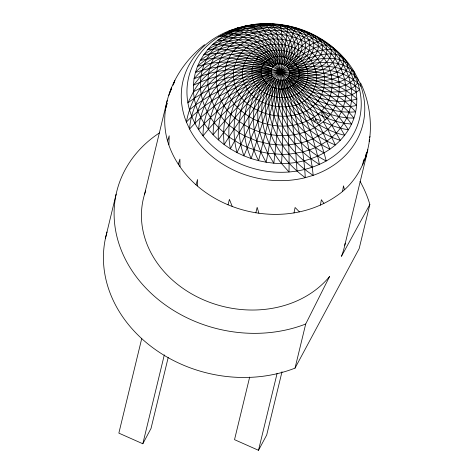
<?xml version="1.0" encoding="UTF-8"?>
<svg xmlns="http://www.w3.org/2000/svg" width="474" height="474" viewBox="0 0 474 474"><rect width="100%" height="100%" fill="white"/><g stroke="black" fill="none" stroke-linecap="round" stroke-linejoin="round"><path stroke-width="0.71" d="M292.588 61.596C276.324 46.636 247.724 67.9 268.456 84.485C284.453 98.177 311.785 78.139 292.588 61.596C307.395 44.876 291.925 24.992 272.55 24.085C280.809 38.145 278.647 56.098 280.412 71.835C279.749 102.372 277.403 132.862 273.83 163.186L266.175 162.244L258.603 160.698L251.173 158.565L243.95 155.863L237.006 152.616L230.394 148.848L224.178 144.6L218.407 139.901L213.134 134.8L208.406 129.337L204.264 123.56L200.745 117.522L197.883 111.272L195.697 104.873L194.204 98.373L193.428 91.838L193.368 85.314L194.026 78.868L195.395 72.552L197.468 66.419L200.224 60.53L203.636 54.931L207.677 49.675L212.305 44.805L217.489 40.367L223.183 36.391L229.327 32.925L235.88 29.998L242.771 27.622L249.952 25.833L259.61 25.833L266.607 25.288L280.786 25.904L294.804 28.766L301.594 31.006L308.159 33.767L320.388 40.734L325.946 44.882L335.699 54.32L339.811 59.534L343.366 65.009L346.322 70.703L348.663 76.563L350.369 82.541L351.418 88.585L351.809 94.64L351.53 100.654L350.588 106.567L348.994 112.338L346.755 117.913L343.899 123.24L340.445 128.27L336.421 132.963L331.871 137.276L326.835 141.175L321.342 144.623L315.459 147.592L309.226 150.045L302.708 151.976L289.016 154.186L281.971 154.441L267.786 153.262L260.771 151.828L247.203 147.349L240.768 144.345L228.889 136.921L218.662 127.844L214.289 122.784L210.45 117.433L207.191 111.846L204.543 106.058L202.517 100.133L201.136 94.113L200.419 88.057L200.36 82.02L200.97 76.047L202.238 70.199L204.158 64.523L206.705 59.066L209.869 53.882L213.608 49.012L217.898 44.503L222.703 40.391L227.97 36.717L233.664 33.506L239.726 30.792L246.113 28.594L259.61 25.833L268.314 27.391L274.772 27.415L287.677 29.003L294.016 30.561L306.192 35.117L311.922 38.086L322.409 45.249L331.302 53.858L335.047 58.604L340.984 68.789L343.117 74.134L344.669 79.585L345.629 85.095L345.984 90.611L345.73 96.092L344.871 101.489L343.419 106.751L341.381 111.828L338.774 116.681L335.628 121.267L327.812 129.485L323.215 133.034L312.852 138.882L307.17 141.122L301.221 142.881L288.743 144.896L282.32 145.133L269.386 144.055L256.718 140.944L244.762 135.919L239.18 132.744L229.061 125.189L224.611 120.882L217.122 111.396L214.153 106.295L209.887 95.618L208.631 90.131L207.973 84.615L207.92 79.105L208.477 73.666L209.632 68.333L211.386 63.155L213.709 58.184L216.588 53.455L220.001 49.018L223.912 44.906L233.089 37.807L238.28 34.88L249.632 30.407L255.687 28.896L268.314 27.391C279.524 30.336 289.851 39.863 289.359 52.158C288.856 62.704 281.378 70.62 275.187 78.441C258.253 100.553 243.31 124.182 230.394 148.848C226.211 127.139 230.192 102.763 245.846 86.321C257.222 73.482 273.735 73.002 289.418 70.419C313.521 67.906 343.206 66.852 360.963 86.333A92.537 77.339 13.6 0 1 313.196 175.344L305.292 177.679A92.537 77.339 13.6 0 1 189.6 129.07L186.389 122.061C190.601 98.894 204.407 76.847 225.831 66.111C240.336 59.345 258.816 57.461 272.556 66.976C288.749 76.592 305.777 85.095 319.932 97.768C330.781 107.118 340.658 117.712 348.366 129.823C333.056 154.714 302.033 165.734 273.83 163.186L267.786 153.262L262.993 142.745L259.639 131.92L257.856 121.071L257.732 110.495L259.266 100.5L262.436 91.375L267.129 83.4L286.58 66.461L298.377 57.295L303.899 53.586L313.954 48.075L322.409 45.249L325.946 44.882L328.986 45.214C354.102 64.227 366.094 101.993 348.366 129.823L340.445 128.27L331.96 125.551L323.232 121.664C298.187 142.561 258.662 138.965 234.897 117.825C211.534 99.747 208.91 60.269 234.203 42.66C260.22 23.03 299.604 27.818 322.575 50.025C343.46 67.995 345.771 104.031 323.232 121.664L327.812 129.485L335.385 144.985C308.278 134.035 283.772 110.169 280.205 80.1C267.36 79.798 268.805 61.146 281.829 64.233C292.843 65.619 291.759 81.647 280.205 80.1C274.452 107.248 271.638 135.001 266.175 162.244C253.454 140.808 247.938 112.539 260.457 89.77C269.386 74.483 286.971 68.375 301.985 60.791C313.711 56.246 326.959 51.358 339.514 55.405C345.422 57.881 347.88 64.559 351.524 69.394C355.121 75.722 357.876 82.494 359.582 89.568A87.886 73.458 13.6 0 1 326.195 160.994C314.783 167.334 301.985 170.913 289.004 171.991A87.886 73.458 13.6 0 1 203.026 135.866C195.507 126.238 190.068 114.939 187.9 102.882A87.886 73.458 13.6 0 1 218.769 36.848C252.458 16.833 298.584 20.524 328.986 45.214C334.757 52.762 328.689 62.337 321.396 66.082C308.935 73.535 294.271 72.35 280.412 71.835C250.45 71.402 219.699 76.895 193.428 91.838L187.9 102.882C211.848 84.544 241.704 76.912 270.909 71.852C244.59 69.038 217.205 73.725 193.368 85.314L200.97 76.047L209.632 68.333L219.083 62.337L229.013 58.178L239.092 55.932L248.986 55.606L258.366 57.158L266.915 60.482L295.195 83.501L309.018 96.643L321.413 110.821L326.941 118.145L331.96 125.551L340.296 140.328C321.242 134.326 304.367 121.996 292.535 105.939C287.321 98.142 282.492 89.687 281.971 80.106C280.768 72.184 278.499 64.494 276.093 56.862C272.562 46.736 269.025 36.16 261.938 27.889C260.102 26.064 257.886 24.328 255.172 24.322C246.237 25.531 237.45 27.735 229.007 30.887A92.537 77.339 13.6 0 0 186.389 122.061C209.218 97.893 240.277 84.076 271.169 73.357L261.553 73.837L252.666 77.754L243.559 80.592L226.027 87.435L209.887 95.618L195.697 104.873L189.482 109.802M197.356 185.915L197.545 179.486L196.011 184.824C233.475 217.981 293.732 225.162 335.776 196.473C372.617 172.441 378.602 120.402 360.548 82.926M168.88 144.813L169.206 135.783L167.553 140.932C172.5 157.955 182.857 173.063 196.011 184.824M263.058 78.251C238.061 94.77 234.411 129.526 243.95 155.863L261.607 112.308L286.533 58.148L286.841 51.328L293.003 33.18L295.349 27.806C307.063 31.077 314.588 45.486 306.4 55.808C298.247 67.077 284.21 70.561 271.756 74.821C240.928 86.6 211.605 104.173 189.6 129.07C191.869 89.758 231.893 48.804 272.556 66.976C255.711 53.627 234.274 43.341 212.305 44.805C234.589 32.013 273.865 33.648 280.057 64.02C281.864 51.21 283.399 37.387 280.217 24.719C290.663 26.728 302.027 34.027 302.163 45.765C301.725 55.079 295.101 62.527 287.801 67.64C306.625 62.361 328.772 52.134 347.442 63.095L347.792 66.947C345.013 76.664 333.459 79.265 324.702 80.521C309.255 82.5 294.555 77.268 280.412 71.835C254.023 62.894 224.64 58.006 197.468 66.419C212.909 52.205 235.187 43.655 256.001 49.598C270.316 53.544 279.536 66.182 283.683 79.833C295.598 111.141 303.354 144.191 305.292 177.679C277.486 157.652 255.913 119.596 269.89 85.462M369.193 141.637L369.287 139.581M283.405 88.774C287.552 116.296 289.519 144.161 289.004 171.991L281.497 163.524C283.612 135.742 281.941 107.888 281.971 80.106C292.014 109.233 295.349 140.387 296.979 171.043M204.561 44.686C176.132 66.591 157.267 105.08 167.553 140.932M273.012 87.08C266.649 118.808 287.054 149.725 312.253 167.233L313.196 175.344C282.682 156.136 256.191 113.973 275.187 78.441C254.734 97.466 238.937 121.024 224.178 144.6C222.496 129.313 224.581 113.517 231.679 99.759C238.333 88.454 248.121 77.055 261.897 75.336M360.963 86.333C358.486 74.365 345.688 69.494 335.017 67.373C319.636 64.428 304.083 67.243 288.755 68.973C308.681 63.392 332.837 57.123 351.524 69.394C351.193 78.868 340.101 82.144 332.375 83.525C317.521 85.456 302.424 82.221 288.826 76.243C310.351 92.785 331.35 111.165 344.639 135.256C328.932 131.624 314.588 123.317 302.779 112.457C294.117 103.338 284.335 93.088 283.683 79.833C299.005 106.549 307.389 136.945 312.253 167.233M365.762 157.451L366.574 152.231L364.459 160.698L363.558 159.738L362.734 164.988M342.595 191.194L343.508 185.832L344.397 189.487M262.306 66.484C227.538 64.026 200.935 97.229 198.612 129.71C219.261 107.195 244.288 87.832 272.639 76.184C242.712 92.211 244.768 134.42 258.603 160.698L280.412 71.835L281.829 64.233L284.844 57.591L286.841 51.328C283.517 28.399 255.504 24.162 236.745 28.227L247.286 25.596L249.952 25.833L252.761 26.935L255.687 28.896L261.814 35.295L268.124 44.817L274.393 57.135L276.615 64.428C270.773 50.499 254.544 44.793 240.401 44.876C225.683 45.421 211.718 51.506 200.224 60.53C223.882 54.8 249.413 59.06 271.377 68.914C232.651 61.14 202.718 100.138 203.026 135.866L208.406 129.337C210.373 110.543 218.792 92.063 233.824 80.201C247.499 69.382 263.899 67.592 280.412 71.835C307.999 76.124 336.339 85.415 356.608 105.435C340.362 109.245 323.487 103.99 309.018 96.643C294.81 89.604 284.833 77.084 275.062 65.039C262.122 50.653 246.498 32.291 225.316 33.15C240.111 27.747 257.483 26.177 271.679 34.122C282.202 40.106 287.41 53.201 283.541 64.731C292.665 54.771 297.423 39.786 309.777 33.21C331.847 47.856 306.37 68.546 289.418 70.419C313.563 71.313 340.824 72.166 359.582 89.568C352.182 97.324 340.243 96.897 330.366 96.127C317.906 94.456 305.943 89.977 295.195 83.501M283.114 57.17C279.287 27.107 240.2 25.91 218.769 36.848C233.131 34.039 247.351 29.56 261.814 35.295C273.723 39.603 282.782 51.281 281.829 64.233L286.124 39.757L287.842 25.969C307.981 30.65 311.904 52.235 295.012 63.949M320.388 205.147L321.39 199.726L323.902 203.376M293.981 212.956L295.101 207.499L299.384 211.848M255.871 212.82L257.151 207.369L258.881 213.193M105.465 238.256L116.142 194.127M144.54 194.34L167.18 100.423M141.744 338.507L118.85 433.129L142.816 443.765L151.022 428.466L168.193 357.503M142.816 443.765L164.318 354.878M249.668 377.091L234.529 439.665L258.496 450.3L266.702 435.002L282.018 371.711M258.496 450.3L277.112 373.34M107.047 231.987A130.937 109.441 13.6 0 0 154.062 348.651A130.937 109.441 13.6 0 0 295.024 368.144L305.7 324.015L329.602 276.461A103.373 86.398 13.6 0 1 200.733 298.596A103.373 86.398 13.6 0 1 145.672 190.915M344.782 245.295L367.919 149.642M360.033 181.329A130.937 109.441 13.6 0 1 369.844 204.49L359.168 248.619L295.024 368.144M194.867 123.281C199.844 87.317 235.163 54.913 272.556 66.976M228.024 204.827L229.422 199.406L232.207 206.391M165.29 110.015L167.126 103.332L165.462 108.339M178.295 164.342L179.901 159.098L180.031 166.771M276.383 88.194C276.354 119.685 299.301 146.987 326.195 160.994C319.014 131.002 303.479 104.013 286.693 78.483C305.303 94.693 332.203 106.721 356.904 98.942C338.555 82.115 313.48 76.492 289.762 71.918C304.634 72.315 338.14 60.465 322.984 40.734C307.146 41.86 297.157 56.898 285.147 65.477C295.628 56.122 293.596 37.967 281.574 30.846C270.648 24.168 257.044 23.487 244.797 26.218A92.537 77.339 13.6 0 1 248.921 25.466M173.928 83.258L174.859 80.45L173.04 85.249M168.839 95.446L171.422 87.797M369.566 137.638L369.987 136.482M169.775 92.744L171.44 89.177M286.533 58.148C291.575 48.781 294.935 37.76 302.685 30.229C322.249 38.886 313.154 60.571 296.92 66.603M369.844 204.49L341.428 256.351A103.373 86.398 13.6 0 0 345.208 243.18M193.428 91.838C208.329 64.843 245.982 47.187 273.694 65.898C260.789 51.31 243.346 37.671 223.183 36.391M289.727 59.641C297.607 51.281 304.723 39.52 316.561 36.723C333.015 50.048 312.396 67.267 298.235 69.477M208.406 129.337C224.729 110.578 243.944 94.427 264.824 80.971M267.129 83.4C248.921 100.405 232.479 119.335 218.407 139.901C216.428 111.491 232.047 79.502 261.375 72.332M329.015 44.55A92.537 77.339 13.6 0 1 354.546 72.338L358.125 79.235L357.627 82.689C352.348 91.405 340.634 91.92 331.504 92.021C315.98 91.227 300.907 85.865 287.89 77.458C299.384 91.423 314.055 103.664 321.076 120.686L317.947 123.358C311.341 109.69 302.299 97.336 292.808 85.539M314.582 116.669C337.352 102.556 337.387 68.025 317.598 51.31C297.53 31.918 263.129 27.729 240.401 44.876C218.307 60.263 220.6 94.747 241.005 110.537C260.73 127.998 292.452 131.772 314.582 116.669C303.449 109.275 293.679 99.747 286.811 88.229M239.643 27.504L229.007 30.887L242.771 27.622C257.026 31.746 265.12 45.895 272.74 57.55M324.015 152.918C298.353 138.307 275.785 110.827 278.445 79.816C267.17 105.198 259.894 132.216 251.173 158.565C238.375 130.7 241.533 89.912 271.756 74.821C254.633 76.379 243.043 92.146 237.527 107.171C232.811 121.883 233.172 137.75 237.006 152.616C248.85 127.494 260.493 101.863 276.751 79.253C266.791 113.286 291.237 147.473 319.423 164.401C313.403 134.249 301.351 105.435 285.271 79.282C301.938 99.884 328.642 114.382 355.589 111.828C338.4 92.246 313.752 81.99 289.774 73.423C302.916 74.667 317.082 73.796 328.464 66.467C333.643 62.959 337.612 56.264 334.508 50.12C316.899 46.719 301.553 59.309 286.58 66.461C294.236 58.829 298.312 46.179 291.765 36.593C283.405 25.442 268.219 23.131 255.172 24.322A87.886 73.458 13.6 0 1 342.714 57.099L343.952 61.033C343.632 70.869 332.6 75.005 324.465 76.865C312.828 79.028 300.842 77.89 289.46 74.88C312.71 87.5 335.971 102.052 351.453 124.075L343.899 123.24L335.628 121.267L326.941 118.145L318.173 113.896L309.641 108.587L301.648 102.343L294.49 95.327L288.429 87.749L285.271 79.282L280.412 71.835M232.296 30.028C239.885 29.341 246.758 33.601 252.535 38.039C261.458 45.676 269.694 54.504 275.062 65.039L268.225 59.57L260.143 55.636L246.83 47.797L240.401 44.876L234.203 42.66L228.284 41.161L222.703 40.391L217.489 40.367C238.084 30.549 270.536 32.196 279.595 56.732M298.952 75.467C309.516 76.178 320.489 75.354 330.135 70.644C335.633 67.752 341.239 62.177 339.514 55.405M261.512 69.346C238.736 67.693 215.131 69.577 194.026 78.868C203.69 67.278 216.553 58.266 231.265 54.486C243.192 52.205 257.418 51.636 266.915 60.482M298.922 72.469C319.215 74.454 340.302 79.33 356.489 92.406M321.076 120.686L315.69 118.873L314.896 121.984L312.627 117.902M297.05 81.084C310.399 86.475 325.146 89.444 339.485 86.896C345.641 85.409 353.177 82.808 354.931 75.947L354.546 72.338L351.524 69.394M263.728 63.836C244.868 56.234 223.977 50.795 203.636 54.931C225.286 38.175 265.268 35.479 278.303 64.079C276.703 50.86 274.973 33.79 264.907 24.056M298.318 78.37C319.316 87.453 339.396 100.061 353.871 118.056C329.323 118.287 305.884 105.329 289.981 87.139M264.658 62.627C247.179 53.888 227.496 46.778 207.677 49.675C228.201 36.581 261.352 34.01 276.093 56.862M269.641 58.77C246.237 41.908 213.389 52.673 195.395 72.552C219.456 63.889 246.427 63.741 270.98 70.353C236.858 68.724 212.684 103.095 213.134 134.8C230.548 113.085 250.112 92.288 273.8 77.41C252.174 102.337 262.596 140.191 281.497 163.524M328.583 116.231L321.413 110.821L322.261 115.875L325.087 119.904M319.121 124.846L323.215 133.034L329.94 149.197C305.795 137.513 284.933 115.745 279.891 88.762M305.7 324.015A130.937 109.441 13.6 0 1 136.945 277.646A130.937 109.441 13.6 0 1 159.406 132.921M250.308 25.252A92.537 77.339 13.6 0 1 251.7 25.057M253.092 24.885A92.537 77.339 13.6 0 1 254.497 24.725M319.512 38.43A92.537 77.339 13.6 0 1 324.364 41.374M325.549 42.145A92.537 77.339 13.6 0 1 327.872 43.732M307.952 75.722C306.222 108.913 250.864 102.046 251.872 71.047C255.136 39.413 307.419 46.049 307.952 75.722M316.537 77.908C314.25 121.723 241.183 112.658 242.51 71.74C246.818 29.986 315.832 38.744 316.537 77.908M324.702 80.521C321.876 134.58 231.721 123.394 233.356 72.907C238.677 21.383 323.831 32.191 324.702 80.521"/></g></svg>
